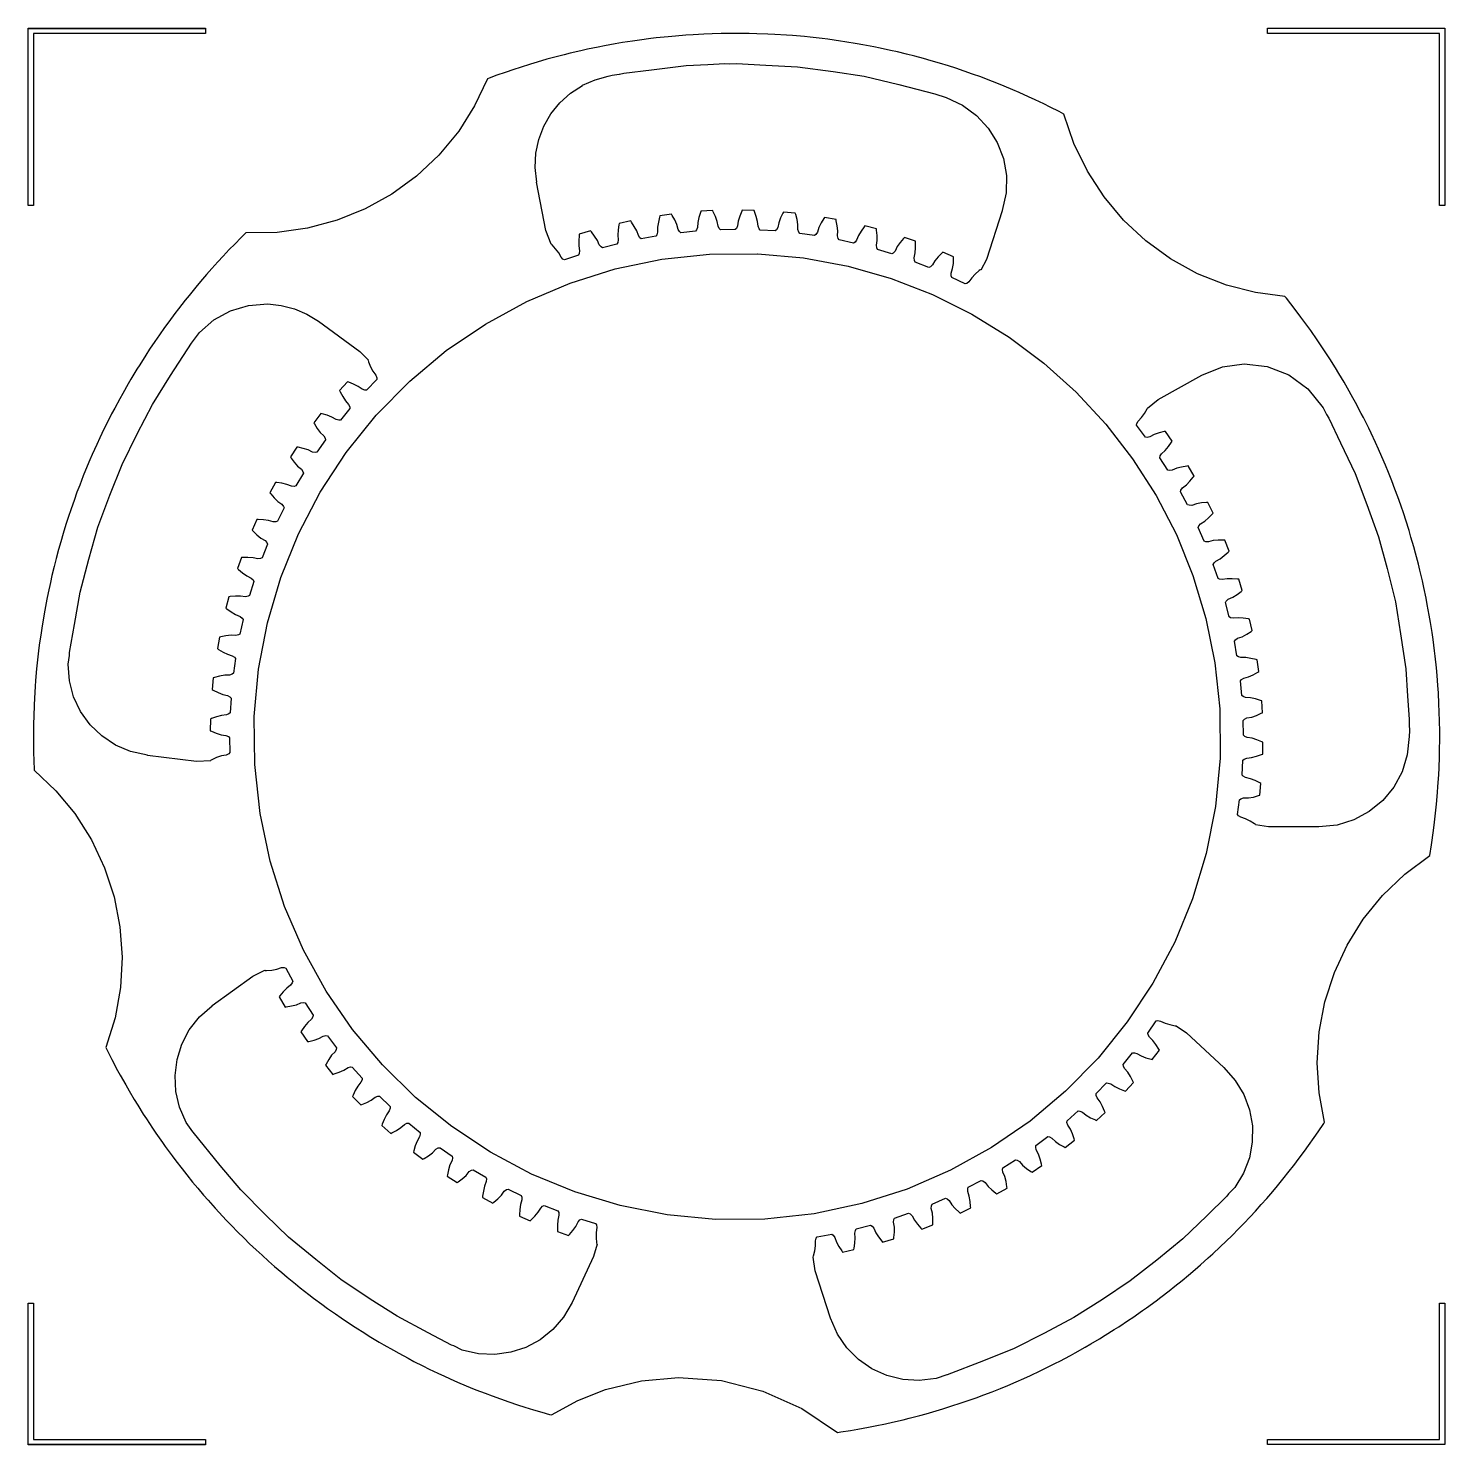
# Model space of a CAD drawing. Extents: x 0 to 6, y 0 to 6.
import ezdxf

# ---------------------------------------------------------------- set-up
doc = ezdxf.new("R2010")
doc.units = 0
doc.layers.add('Layer_1', color=7, linetype='CONTINUOUS')

msp = doc.modelspace()

# ---------------------------------------------------------------- linework, layer by layer
at = {"layer": 'Layer_1', "color": 7}
for points in [[(0.750012, 6.000109), (0.750012, 5.978819), (0.02125, 5.978819), (0.02125, 5.250097), (0, 5.250097), (0, 5.989443), (0, 6.000109), (0.750012, 6.000109), (0.750012, 6.000109)], [(0.750014, 6), (0.750014, 5.97871), (0.021252, 5.97871), (0.021252, 5.249989), (0.000003, 5.249989), (0.000003, 5.989334), (0.000003, 6), (0.750014, 6), (0.750014, 6)], [(5.999481, 6.000107), (5.999481, 5.250096), (5.978232, 5.250096), (5.978232, 5.978818), (5.249469, 5.978818), (5.249469, 6.000107), (5.999481, 6.000107), (5.999481, 6.000107)], [(0.02125, 0.600092), (0.02125, 0.021357), (0.750012, 0.021357), (0.750012, 0.000108), (0, 0.000108), (0, 0.600092), (0.02125, 0.600092), (0.02125, 0.600092)], [(5.999474, 0.600091), (5.999474, 0.000107), (5.249463, 0.000107), (5.249463, 0.021356), (5.978225, 0.021356), (5.978225, 0.600091), (5.999474, 0.600091), (5.999474, 0.600091)], [(0.021252, 0.599984), (0.021252, 0.021249), (0.750014, 0.021249), (0.750014, 0), (0.000003, 0), (0.000003, 0.599984), (0.021252, 0.599984), (0.021252, 0.599984)]]:
    msp.add_lwpolyline(points, close=True, dxfattribs=at)
for points in [[(3.012543, 5.978537), (2.974731, 5.978373), (2.934712, 5.977876), (2.896126, 5.976719), (2.861015, 5.975395), (2.815648, 5.972861), (2.784614, 5.970877), (2.741124, 5.967349), (2.709761, 5.964592), (2.659215, 5.95919), (2.637331, 5.956656), (2.588823, 5.950314), (2.559114, 5.946126), (2.517001, 5.939511), (2.486187, 5.934386), (2.440876, 5.926063), (2.413428, 5.920771), (2.368943, 5.911455), (2.340281, 5.905226), (2.29486, 5.894533), (2.269669, 5.888358), (2.224031, 5.876398), (2.196909, 5.869012), (2.155016, 5.856885), (2.126904, 5.848562), (2.08347, 5.834781), (2.056625, 5.826072), (2.01975, 5.813448), (1.984912, 5.801157), (1.952666, 5.78914), (1.944783, 5.786109), (1.890599, 5.671811), (1.823075, 5.56485), (1.738999, 5.463375), (1.644059, 5.374203), (1.539605, 5.297978), (1.426989, 5.235349), (1.30756, 5.186959), (1.182667, 5.153455), (1.053662, 5.135484), (0.921894, 5.13369), (0.901388, 5.113681), (0.874159, 5.086175), (0.851282, 5.062694), (0.82466, 5.034472), (0.80228, 5.010384), (0.777475, 4.982823), (0.754488, 4.956915), (0.728804, 4.926985), (0.709291, 4.903944), (0.680682, 4.868887), (0.66464, 4.848934), (0.635814, 4.811836), (0.62104, 4.792489), (0.594748, 4.756989), (0.577329, 4.733067), (0.555722, 4.702308), (0.536153, 4.674086), (0.513773, 4.640572), (0.497183, 4.615383), (0.471772, 4.575254), (0.460142, 4.556622), (0.434784, 4.514345), (0.422767, 4.494059), (0.399783, 4.453656), (0.387106, 4.430892), (0.365993, 4.391533), (0.352928, 4.366785), (0.333856, 4.32908), (0.320299, 4.301741), (0.302879, 4.26514), (0.289595, 4.236698), (0.270799, 4.194584), (0.261096, 4.172371), (0.24274, 4.12833), (0.23282, 4.104019), (0.217496, 4.064553), (0.206142, 4.034731), (0.193738, 4.000226), (0.181224, 3.964892), (0.169154, 3.928514), (0.159177, 3.897644), (0.147657, 3.859996), (0.137183, 3.824828), (0.128198, 3.792528), (0.118, 3.754826), (0.109238, 3.719988), (0.100032, 3.68223), (0.093307, 3.652464), (0.08366, 3.608203), (0.078479, 3.582238), (0.069439, 3.534946), (0.065251, 3.511079), (0.056705, 3.459483), (0.05384, 3.439917), (0.046398, 3.38678), (0.043478, 3.362912), (0.037689, 3.3122), (0.035265, 3.287395), (0.030799, 3.236959), (0.029036, 3.212318), (0.025892, 3.162709), (0.024515, 3.132613), (0.022807, 3.086699), (0.022088, 3.053955), (0.021532, 3.012725), (0.021814, 2.9748), (0.022313, 2.934781), (0.02347, 2.896199), (0.024794, 2.861084), (0.02502, 2.85684), (0.116574, 2.770258), (0.197107, 2.673342), (0.267682, 2.561935), (0.323177, 2.44399), (0.363393, 2.320995), (0.388134, 2.194437), (0.397204, 2.065802), (0.390404, 1.936578), (0.367538, 1.808252), (0.328409, 1.68231), (0.34478, 1.649293), (0.354093, 1.631324), (0.378294, 1.585516), (0.389261, 1.565509), (0.412359, 1.524223), (0.426746, 1.499473), (0.448574, 1.462541), (0.463234, 1.438729), (0.487102, 1.400474), (0.500553, 1.379747), (0.526294, 1.340612), (0.540626, 1.319722), (0.567747, 1.280586), (0.579871, 1.263718), (0.609417, 1.223205), (0.625128, 1.202422), (0.651587, 1.167861), (0.671153, 1.143223), (0.695904, 1.11252), (0.717951, 1.086172), (0.742095, 1.057619), (0.761388, 1.03557), (0.790878, 1.002385), (0.808573, 0.983093), (0.838062, 0.951399), (0.86215, 0.926429), (0.886514, 0.90146), (0.91402, 0.874228), (0.937501, 0.851355), (0.965722, 0.82473), (0.98981, 0.80235), (1.017372, 0.777545), (1.04328, 0.754561), (1.07321, 0.728872), (1.096251, 0.70936), (1.131308, 0.680754), (1.151261, 0.664712), (1.188359, 0.635884), (1.207705, 0.621111), (1.243204, 0.594818), (1.266961, 0.577565), (1.300585, 0.553864), (1.32484, 0.537052), (1.36078, 0.513071), (1.384812, 0.497253), (1.42494, 0.471842), (1.443573, 0.460211), (1.48585, 0.434856), (1.506136, 0.42284), (1.546539, 0.399853), (1.569303, 0.387174), (1.608662, 0.366065), (1.63341, 0.353001), (1.671115, 0.333928), (1.698453, 0.320367), (1.735055, 0.302949), (1.763497, 0.289665), (1.80561, 0.270869), (1.827824, 0.261168), (1.871865, 0.242813), (1.896175, 0.23289), (1.935642, 0.217565), (1.965461, 0.206211), (1.999969, 0.193808), (2.035303, 0.181296), (2.071681, 0.169226), (2.102551, 0.159247), (2.140196, 0.147726), (2.175364, 0.137253), (2.207667, 0.12827), (2.21621, 0.125953), (2.327185, 0.186552), (2.444635, 0.233386), (2.597651, 0.270715), (2.754526, 0.284758), (2.936084, 0.271337), (3.111339, 0.227218), (3.276447, 0.15373), (3.427561, 0.052203), (3.441009, 0.054077), (3.483122, 0.06069), (3.513935, 0.065817), (3.559246, 0.07414), (3.586698, 0.079432), (3.631179, 0.088748), (3.659844, 0.094976), (3.705262, 0.10567), (3.730453, 0.111842), (3.776094, 0.123806), (3.803213, 0.131191), (3.845107, 0.143319), (3.873218, 0.151641), (3.916656, 0.165422), (3.943497, 0.174132), (3.980375, 0.186752), (4.015213, 0.199046), (4.047457, 0.211063), (4.082624, 0.224457), (4.117792, 0.238512), (4.148935, 0.251246), (4.18449, 0.26646), (4.216956, 0.280682), (4.245342, 0.293689), (4.285638, 0.312542), (4.305758, 0.322351), (4.350902, 0.344788), (4.368872, 0.354102), (4.414676, 0.378302), (4.434685, 0.38927), (4.475971, 0.412366), (4.500723, 0.426754), (4.537654, 0.448581), (4.561465, 0.463243), (4.599997, 0.487277), (4.618573, 0.499347), (4.66074, 0.52713), (4.678599, 0.53931), (4.719609, 0.567753), (4.736477, 0.57988), (4.77699, 0.609425), (4.797773, 0.625134), (4.832334, 0.651592), (4.856971, 0.671161), (4.887675, 0.695912), (4.914023, 0.717959), (4.942576, 0.742104), (4.964625, 0.761396), (4.997809, 0.790886), (5.017102, 0.808578), (5.048795, 0.83807), (5.073766, 0.862158), (5.098735, 0.886522), (5.125966, 0.914028), (5.148841, 0.937508), (5.175465, 0.965731), (5.197842, 0.989819), (5.22265, 1.01738), (5.245634, 1.043289), (5.271322, 1.073218), (5.290835, 1.096258), (5.319441, 1.131317), (5.335483, 1.151269), (5.364312, 1.188368), (5.379083, 1.207714), (5.405378, 1.243212), (5.42263, 1.266969), (5.446331, 1.300593), (5.463143, 1.324847), (5.48712, 1.360788), (5.491145, 1.366904), (5.467884, 1.491001), (5.459671, 1.616992), (5.468062, 1.748603), (5.492496, 1.876638), (5.532257, 1.999779), (5.586632, 2.116706), (5.654906, 2.226101), (5.736365, 2.326645), (5.830292, 2.41702), (5.935975, 2.495906), (5.943417, 2.540717), (5.946284, 2.560287), (5.953724, 2.613423), (5.956648, 2.637291), (5.962434, 2.688003), (5.964861, 2.712808), (5.969325, 2.763244), (5.971089, 2.787885), (5.97423, 2.837494), (5.975607, 2.86759), (5.977371, 2.914111), (5.977871, 2.941947), (5.978591, 2.990069), (5.978308, 3.022922), (5.977704, 3.065419), (5.976544, 3.104005), (5.975224, 3.139119), (5.972686, 3.184483), (5.970702, 3.215516), (5.967175, 3.259007), (5.96442, 3.29037), (5.959018, 3.340919), (5.956481, 3.362802), (5.950143, 3.411308), (5.945955, 3.441018), (5.93934, 3.483131), (5.934211, 3.513944), (5.925889, 3.559255), (5.920597, 3.586703), (5.911281, 3.631187), (5.905053, 3.65985), (5.894359, 3.705271), (5.888187, 3.730462), (5.876226, 3.776103), (5.868838, 3.803222), (5.856713, 3.845115), (5.848387, 3.873227), (5.834606, 3.916664), (5.8259, 3.943506), (5.813277, 3.980384), (5.800982, 4.015218), (5.788969, 4.047465), (5.775575, 4.082633), (5.761517, 4.117801), (5.748784, 4.148944), (5.733571, 4.184498), (5.719351, 4.216965), (5.706339, 4.245351), (5.687491, 4.285647), (5.677677, 4.305766), (5.655244, 4.350911), (5.645927, 4.36888), (5.621729, 4.414684), (5.610759, 4.434694), (5.587662, 4.47598), (5.573278, 4.500731), (5.551447, 4.537663), (5.536786, 4.561474), (5.512919, 4.599729), (5.499468, 4.620455), (5.473727, 4.659591), (5.459395, 4.680481), (5.432277, 4.719617), (5.42015, 4.736485), (5.390603, 4.776998), (5.374896, 4.797781), (5.348436, 4.832342), (5.328868, 4.85698), (5.322639, 4.864699), (5.197661, 4.880923), (5.075523, 4.91199), (4.952956, 4.960636), (4.838745, 5.023433), (4.733924, 5.099293), (4.639527, 5.18713), (4.556586, 5.285857), (4.486135, 5.394387), (4.429206, 5.511633), (4.386834, 5.636508), (4.366604, 5.647202), (4.328901, 5.666274), (4.30156, 5.679835), (4.264962, 5.697254), (4.236516, 5.710538), (4.197436, 5.727954), (4.169821, 5.740027), (4.133881, 5.755019), (4.10246, 5.767863), (4.065199, 5.782361), (4.034552, 5.793991), (4.000045, 5.806392), (3.964713, 5.818905), (3.928333, 5.830976), (3.897466, 5.840953), (3.859817, 5.852476), (3.824649, 5.862946), (3.79235, 5.871932), (3.754644, 5.882129), (3.71981, 5.890895), (3.682051, 5.900098), (3.652285, 5.906823), (3.608022, 5.91647), (3.58206, 5.921651), (3.534765, 5.930691), (3.510898, 5.934882), (3.459304, 5.943425), (3.439736, 5.946292), (3.386599, 5.953732), (3.362731, 5.956655), (3.312018, 5.962441), (3.287214, 5.964868), (3.236777, 5.969333), (3.21214, 5.971097), (3.162531, 5.974238), (3.132598, 5.975615), (3.086461, 5.977325), (3.053831, 5.977986), (3.012654, 5.978535), (3.012541, 5.978535), (3.012543, 5.978537)], [(2.999865, 5.851097), (3.000035, 5.850986), (3.124611, 5.844481), (3.258227, 5.837482), (3.408653, 5.817086), (3.540009, 5.796913), (3.687568, 5.761635), (3.840363, 5.722223), (3.840363, 5.722166), (3.887658, 5.707118), (3.956759, 5.675017), (4.016517, 5.631263), (4.06598, 5.577712), (4.104194, 5.516217), (4.130207, 5.448634), (4.143065, 5.376815), (4.141817, 5.302616), (4.125509, 5.227891), (4.125509, 5.227614), (4.058481, 5.021349), (4.034611, 4.975765), (4.032077, 4.977142), (4.027832, 4.97356), (4.011076, 4.958953), (3.996029, 4.943518), (3.983955, 4.926429), (3.975026, 4.919374), (3.968136, 4.917116), (3.911802, 4.944565), (3.909321, 4.9514), (3.909434, 4.962757), (3.915386, 4.982764), (3.918253, 5.004153), (3.91941, 5.026367), (3.91958, 5.031879), (3.873829, 5.051998), (3.869914, 5.048084), (3.854316, 5.032209), (3.840478, 5.015617), (3.829785, 4.997702), (3.821461, 4.989929), (3.814793, 4.987118), (3.756418, 5.010049), (3.753443, 5.016664), (3.752619, 5.027964), (3.757027, 5.048471), (3.758184, 5.070021), (3.758268, 5.092235), (3.758381, 5.097803), (3.711197, 5.114228), (3.707505, 5.11004), (3.693338, 5.093008), (3.680771, 5.075369), (3.671565, 5.056627), (3.663849, 5.048251), (3.657399, 5.044886), (3.597428, 5.063189), (3.593954, 5.069581), (3.592246, 5.080827), (3.594947, 5.101441), (3.59506, 5.123104), (3.592743, 5.145152), (3.59208, 5.15072), (3.543684, 5.163397), (3.540377, 5.158932), (3.527533, 5.140853), (3.516452, 5.122277), (3.508737, 5.102875), (3.501735, 5.093945), (3.495506, 5.090087), (3.434323, 5.103591), (3.430352, 5.10971), (3.427708, 5.12079), (3.428865, 5.141624), (3.42666, 5.163123), (3.422582, 5.184951), (3.421479, 5.190409), (3.37231, 5.199228), (3.369332, 5.194487), (3.357923, 5.175414), (3.348333, 5.156068), (3.342158, 5.136168), (3.335876, 5.126689), (3.329977, 5.122388), (3.267911, 5.131097), (3.263499, 5.136775), (3.260028, 5.147632), (3.260141, 5.168525), (3.256282, 5.189745), (3.250495, 5.211189), (3.248951, 5.21659), (3.199231, 5.221552), (3.196641, 5.216534), (3.186774, 5.196747), (3.178725, 5.176628), (3.17415, 5.156288), (3.168585, 5.146365), (3.163126, 5.141624), (3.100564, 5.145375), (3.095659, 5.15072), (3.091358, 5.161303), (3.089207, 5.18203), (3.083695, 5.20292), (3.076256, 5.223866), (3.074272, 5.229048), (3.024276, 5.230151), (3.022125, 5.22497), (3.013857, 5.20441), (3.007408, 5.183737), (3.004376, 5.163067), (2.999691, 5.15276), (2.994564, 5.147579), (2.931891, 5.146532), (2.926599, 5.151547), (2.921474, 5.16169), (2.917726, 5.182196), (2.91056, 5.202589), (2.901521, 5.222876), (2.899151, 5.227891), (2.849265, 5.225023), (2.849265, 5.224803), (2.847502, 5.219511), (2.840833, 5.198345), (2.836091, 5.177235), (2.834714, 5.156452), (2.830799, 5.145758), (2.826114, 5.140193), (2.763715, 5.134128), (2.758039, 5.138703), (2.752141, 5.148349), (2.746739, 5.168579), (2.73803, 5.188368), (2.727447, 5.207828), (2.72469, 5.212732), (2.67519, 5.205897), (2.673813, 5.200495), (2.668852, 5.178832), (2.665764, 5.157502), (2.665649, 5.136609), (2.662564, 5.125639), (2.658263, 5.119743), (2.596583, 5.108827), (2.590575, 5.112908), (2.58396, 5.122111), (2.577014, 5.141847), (2.566707, 5.160863), (2.554633, 5.179382), (2.551549, 5.18407), (2.502654, 5.17343), (2.501771, 5.167918), (2.49852, 5.145925), (2.497086, 5.124428), (2.499013, 5.103592), (2.49681, 5.092401), (2.493061, 5.086229), (2.432372, 5.070518), (2.426034, 5.074102), (2.418702, 5.082755), (2.410269, 5.101828), (2.398582, 5.119963), (2.385024, 5.137602), (2.38155, 5.141957), (2.333705, 5.127513), (2.333206, 5.121947), (2.331666, 5.099844), (2.33155, 5.07818), (2.335134, 5.057674), (2.333811, 5.046374), (2.33056, 5.039815), (2.271304, 5.019365), (2.264745, 5.022506), (2.256753, 5.030555), (2.24683, 5.048911), (2.233655, 5.06611), (2.218828, 5.082591), (2.215023, 5.08667), (2.214304, 5.086393), (2.192697, 5.143774), (2.153011, 5.347835), (2.15329, 5.347945), (2.15329, 5.348165), (2.1464, 5.409825), (2.149424, 5.470601), (2.161866, 5.529454), (2.183233, 5.585344), (2.213032, 5.637233), (2.250767, 5.68408), (2.295944, 5.724846), (2.34807, 5.758492), (2.34807, 5.758655), (2.400485, 5.781856), (2.455778, 5.796967), (2.473086, 5.801596), (2.50241, 5.80562), (2.50467, 5.806117), (2.522032, 5.810415), (2.639112, 5.824416), (2.786232, 5.842002), (2.877844, 5.846797), (2.950107, 5.850598), (2.950107, 5.850655), (2.968793, 5.849994), (2.999883, 5.851095), (2.999865, 5.851097)], [(3.089326, 5.045109), (3.089411, 5.045109), (3.283851, 5.027649), (3.472645, 4.992543), (3.654942, 4.94063), (3.829891, 4.872747), (3.996641, 4.789733), (4.154342, 4.692425), (4.302142, 4.581662), (4.439191, 4.458281), (4.564639, 4.323121), (4.677633, 4.177019), (4.777324, 4.020814), (4.86286, 3.855343), (4.933391, 3.681445), (4.988066, 3.499958), (5.026035, 3.311718), (5.046445, 3.117566), (5.04794, 2.907989), (5.028667, 2.703271), (4.989595, 2.504499), (4.931692, 2.312759), (4.855927, 2.129139), (4.763267, 1.954724), (4.65468, 1.790601), (4.531135, 1.637856), (4.3936, 1.497577), (4.243042, 1.37085), (4.080431, 1.258761), (3.906733, 1.162397), (3.722918, 1.082845), (3.529952, 1.02119), (3.328805, 0.97852), (3.120445, 0.955921), (2.910867, 0.95442), (2.706149, 0.973687), (2.507375, 1.012754), (2.315634, 1.070651), (2.132011, 1.146411), (1.957593, 1.239067), (1.793466, 1.347649), (1.640718, 1.47119), (1.500435, 1.608722), (1.373704, 1.759276), (1.26161, 1.921885), (1.165241, 2.095581), (1.085684, 2.279394), (1.024024, 2.472358), (0.981348, 2.673505), (0.958744, 2.881865), (0.957095, 3.084452), (0.975276, 3.284749), (1.012809, 3.481385), (1.069216, 3.672987), (1.144021, 3.858183), (1.236743, 4.0356), (1.346907, 4.203867), (1.474033, 4.36161), (1.61612, 4.506025), (1.770609, 4.634799), (1.936193, 4.747299), (2.111563, 4.842894), (2.295412, 4.92095), (2.48643, 4.980836), (2.68331, 5.021919), (2.884744, 5.043566), (3.089355, 5.045109), (3.089326, 5.045109)], [(1.014333, 4.832672), (1.014333, 4.832562), (1.071548, 4.826611), (1.126923, 4.812256), (1.17954, 4.789808), (1.228481, 4.759579), (1.228763, 4.759416), (1.404492, 4.631699), (1.441147, 4.594217), (1.439053, 4.592233), (1.441147, 4.587051), (1.449802, 4.566599), (1.459889, 4.547473), (1.472346, 4.530771), (1.476314, 4.520077), (1.476201, 4.512802), (1.43271, 4.467711), (1.425435, 4.467821), (1.414631, 4.471405), (1.397486, 4.483256), (1.37803, 4.492572), (1.357249, 4.500511), (1.352012, 4.502438), (1.318775, 4.46512), (1.321309, 4.460161), (1.331562, 4.440482), (1.343028, 4.422126), (1.356807, 4.406471), (1.361604, 4.396165), (1.362104, 4.388889), (1.322307, 4.340491), (1.315031, 4.339831), (1.304061, 4.342531), (1.285982, 4.353005), (1.265806, 4.360777), (1.244476, 4.367059), (1.239128, 4.36855), (1.208922, 4.328751), (1.211843, 4.323956), (1.223583, 4.305103), (1.236483, 4.287795), (1.251422, 4.273243), (1.256987, 4.263377), (1.25809, 4.256155), (1.222262, 4.204782), (1.215096, 4.203461), (1.203906, 4.205278), (1.185054, 4.214318), (1.164328, 4.220493), (1.142611, 4.225121), (1.137152, 4.226171), (1.110144, 4.184112), (1.113395, 4.179537), (1.126625, 4.161732), (1.140847, 4.145473), (1.156888, 4.132078), (1.163227, 4.122706), (1.164991, 4.115597), (1.13324, 4.061577), (1.126185, 4.059649), (1.114885, 4.06064), (1.095426, 4.068136), (1.074259, 4.072657), (1.052266, 4.075524), (1.046701, 4.076238), (1.023052, 4.032144), (1.026691, 4.027899), (1.041242, 4.011087), (1.05673, 3.996039), (1.073762, 3.983966), (1.080818, 3.975093), (1.083135, 3.968147), (1.055739, 3.911813), (1.048848, 3.909386), (1.037494, 3.909499), (1.017484, 3.915453), (0.996041, 3.918264), (0.973883, 3.919478), (0.968315, 3.919647), (0.948252, 3.873842), (0.952111, 3.869928), (0.967985, 3.854329), (0.984631, 3.840549), (1.002546, 3.829855), (1.010318, 3.821533), (1.013075, 3.814807), (0.990198, 3.756489), (0.983529, 3.753511), (0.972229, 3.752684), (0.951832, 3.757039), (0.930225, 3.758196), (0.908012, 3.758309), (0.90239, 3.758309), (0.886018, 3.711127), (0.890207, 3.707433), (0.907241, 3.693212), (0.92488, 3.680698), (0.943567, 3.671438), (0.951943, 3.663832), (0.955307, 3.657327), (0.937061, 3.597355), (0.930666, 3.593883), (0.919422, 3.592173), (0.898752, 3.594931), (0.877089, 3.594987), (0.855039, 3.592726), (0.849527, 3.592066), (0.836796, 3.543671), (0.841314, 3.540363), (0.859393, 3.527519), (0.87797, 3.516439), (0.897318, 3.508723), (0.906248, 3.501667), (0.910163, 3.495493), (0.896602, 3.434253), (0.890483, 3.430285), (0.87946, 3.427748), (0.858623, 3.428851), (0.837126, 3.426591), (0.815297, 3.422513), (0.809841, 3.421466), (0.800965, 3.37224), (0.805761, 3.369319), (0.824779, 3.357856), (0.844125, 3.348263), (0.864081, 3.34209), (0.873504, 3.335805), (0.877806, 3.329964), (0.869207, 3.267897), (0.863418, 3.263432), (0.852614, 3.259958), (0.831668, 3.260071), (0.810447, 3.256159), (0.789005, 3.250371), (0.783657, 3.248827), (0.778698, 3.199108), (0.783657, 3.196517), (0.803502, 3.186651), (0.823565, 3.178658), (0.843962, 3.174027), (0.853882, 3.168516), (0.858677, 3.162947), (0.854875, 3.100441), (0.849527, 3.095533), (0.838944, 3.091235), (0.81822, 3.089084), (0.797327, 3.083518), (0.776381, 3.076133), (0.771199, 3.074146), (0.770152, 3.024207), (0.775281, 3.022056), (0.79584, 3.013734), (0.81651, 3.007339), (0.83718, 3.004308), (0.847433, 2.999569), (0.852614, 2.994441), (0.853718, 2.931768), (0.8487, 2.926476), (0.83856, 2.921405), (0.818054, 2.917657), (0.797604, 2.910438), (0.777374, 2.901395), (0.772303, 2.899081), (0.772415, 2.897594), (0.711946, 2.894783), (0.504634, 2.920248), (0.504634, 2.920361), (0.504352, 2.920474), (0.433448, 2.936055), (0.368616, 2.963779), (0.31095, 3.002243), (0.261542, 3.050044), (0.221488, 3.105777), (0.19188, 3.16804), (0.173814, 3.235429), (0.168383, 3.306542), (0.174335, 3.34364), (0.174052, 3.355987), (0.195109, 3.474332), (0.21953, 3.611531), (0.256682, 3.751979), (0.294714, 3.886255), (0.345866, 4.022627), (0.397019, 4.152108), (0.461346, 4.282413), (0.525343, 4.406492), (0.601961, 4.529027), (0.691259, 4.6665), (0.694733, 4.671405), (0.695221, 4.672179), (0.695221, 4.672235), (0.724714, 4.712201), (0.785861, 4.764851), (0.85613, 4.803286), (0.933093, 4.826302), (1.014322, 4.832696), (1.014333, 4.832672)], [(5.149496, 4.578342), (5.247716, 4.567348), (5.33972, 4.531732), (5.420438, 4.47298), (5.484799, 4.392581), (5.498799, 4.364415), (5.508722, 4.349036), (5.558385, 4.244747), (5.620728, 4.113886), (5.670337, 3.982865), (5.719232, 3.846548), (5.755336, 3.711996), (5.790614, 3.570445), (5.812882, 3.434295), (5.834378, 3.286459), (5.84237, 3.171419), (5.849206, 3.073412), (5.848659, 3.051421), (5.850092, 3.023693), (5.849099, 3.000046), (5.841324, 2.922905), (5.819022, 2.851055), (5.783732, 2.786037), (5.736993, 2.729388), (5.680344, 2.682649), (5.615326, 2.647359), (5.543476, 2.625056), (5.466336, 2.617282), (5.466053, 2.617282), (5.253393, 2.617282), (5.198823, 2.626544), (5.199049, 2.627701), (5.194253, 2.630622), (5.175237, 2.642033), (5.155835, 2.651622), (5.135878, 2.657798), (5.126456, 2.66408), (5.122154, 2.669978), (5.130807, 2.732045), (5.136595, 2.736509), (5.147399, 2.739927), (5.168292, 2.739814), (5.189512, 2.743729), (5.210955, 2.74946), (5.216357, 2.751004), (5.221319, 2.800723), (5.216357, 2.803314), (5.196457, 2.813181), (5.176395, 2.82123), (5.156054, 2.825861), (5.146132, 2.831373), (5.141391, 2.836828), (5.145141, 2.899391), (5.150543, 2.904299), (5.161016, 2.908597), (5.181797, 2.910748), (5.202687, 2.916259), (5.22358, 2.923702), (5.228814, 2.925686), (5.229862, 2.975681), (5.224736, 2.977829), (5.204176, 2.986098), (5.183504, 2.992547), (5.162833, 2.995578), (5.152527, 3.000319), (5.147345, 3.005391), (5.146298, 3.068064), (5.151313, 3.073356), (5.161456, 3.078481), (5.181959, 3.082229), (5.202356, 3.089451), (5.222642, 3.098437), (5.227711, 3.100807), (5.224846, 3.150747), (5.219498, 3.152454), (5.198331, 3.159126), (5.177221, 3.163921), (5.156438, 3.165298), (5.145801, 3.169212), (5.140179, 3.173897), (5.134171, 3.23624), (5.138689, 3.241972), (5.148446, 3.247814), (5.168622, 3.253216), (5.188355, 3.261925), (5.207868, 3.272565), (5.212719, 3.275319), (5.20594, 3.324818), (5.200539, 3.326142), (5.178875, 3.331104), (5.157488, 3.334245), (5.136595, 3.334301), (5.125682, 3.337389), (5.119784, 3.341633), (5.108816, 3.403313), (5.112894, 3.409375), (5.122154, 3.41599), (5.141833, 3.422882), (5.16085, 3.433189), (5.179481, 3.44526), (5.184056, 3.448404), (5.173417, 3.497239), (5.167905, 3.498176), (5.145968, 3.50143), (5.124414, 3.502861), (5.103634, 3.500877), (5.092498, 3.503084), (5.086269, 3.506885), (5.070505, 3.567574), (5.074088, 3.57386), (5.082741, 3.581189), (5.10187, 3.589624), (5.120003, 3.601365), (5.137642, 3.614923), (5.141997, 3.618397), (5.127612, 3.666242), (5.121987, 3.666682), (5.09983, 3.668226), (5.078223, 3.668339), (5.057661, 3.664811), (5.046363, 3.666078), (5.039858, 3.669332), (5.019408, 3.728588), (5.022495, 3.735203), (5.030598, 3.743196), (5.048953, 3.753116), (5.06615, 3.76629), (5.082631, 3.781064), (5.086656, 3.784866), (5.06852, 3.8315), (5.062955, 3.831613), (5.040739, 3.831726), (5.019241, 3.829742), (4.998959, 3.82467), (4.987602, 3.825111), (4.980877, 3.827812), (4.955851, 3.885303), (4.958389, 3.892085), (4.965884, 3.900628), (4.983357, 3.911981), (4.999454, 3.926426), (5.014777, 3.942521), (5.018524, 3.946655), (4.996751, 3.99169), (4.991185, 3.99169), (4.969082, 3.989649), (4.947749, 3.986011), (4.928016, 3.979342), (4.916606, 3.979455), (4.909716, 3.981603), (4.880225, 4.036947), (4.882265, 4.043946), (4.88899, 4.053042), (4.905582, 4.065776), (4.920464, 4.081374), (4.934412, 4.098626), (4.937883, 4.103037), (4.912691, 4.146198), (4.907126, 4.145424), (4.885242, 4.141677), (4.864296, 4.136385), (4.845114, 4.128172), (4.833813, 4.126795), (4.826757, 4.128449), (4.793024, 4.181255), (4.794511, 4.188421), (4.800521, 4.198067), (4.816065, 4.212012), (4.829679, 4.228714), (4.842247, 4.247069), (4.845334, 4.251754), (4.816782, 4.29282), (4.811323, 4.291497), (4.789773, 4.286095), (4.769376, 4.27915), (4.750801, 4.269503), (4.739721, 4.267243), (4.732501, 4.26829), (4.694743, 4.318285), (4.695683, 4.325561), (4.700919, 4.33565), (4.715306, 4.350752), (4.727597, 4.368558), (4.738677, 4.387794), (4.740771, 4.391542), (4.785365, 4.427206), (4.971237, 4.530229), (4.971519, 4.530392), (5.05907, 4.565712), (5.149509, 4.57835), (5.149496, 4.578342)], [(1.071988, 2.020867), (1.083345, 2.020811), (1.090291, 2.01855), (1.119724, 1.963263), (1.11774, 1.956264), (1.111017, 1.947111), (1.094426, 1.93449), (1.079488, 1.918779), (1.06554, 1.901527), (1.062122, 1.897172), (1.087314, 1.853958), (1.092825, 1.854841), (1.114709, 1.858478), (1.135711, 1.863827), (1.154838, 1.872093), (1.166139, 1.873416), (1.173248, 1.871709), (1.206927, 1.818902), (1.20544, 1.81179), (1.199484, 1.802143), (1.18394, 1.788199), (1.170272, 1.771387), (1.157758, 1.753142), (1.154671, 1.748457), (1.18317, 1.707447), (1.188628, 1.708658), (1.210178, 1.71406), (1.230628, 1.721005), (1.24915, 1.730762), (1.26023, 1.732969), (1.26745, 1.731809), (1.305208, 1.681816), (1.304268, 1.674648), (1.299086, 1.664562), (1.284645, 1.649459), (1.272408, 1.631601), (1.261274, 1.612418), (1.258573, 1.60751), (1.290266, 1.568815), (1.295558, 1.570578), (1.316561, 1.57758), (1.336458, 1.586123), (1.354153, 1.59726), (1.365067, 1.600344), (1.372343, 1.59974), (1.413849, 1.552832), (1.413466, 1.545557), (1.409057, 1.535029), (1.395826, 1.518878), (1.385023, 1.500192), (1.375543, 1.480182), (1.373173, 1.47511), (1.407791, 1.439006), (1.412915, 1.441046), (1.433365, 1.449813), (1.452494, 1.459842), (1.46925, 1.4723), (1.47989, 1.476268), (1.487166, 1.476155), (1.532309, 1.432665), (1.532196, 1.42539), (1.528612, 1.414586), (1.516761, 1.397444), (1.507445, 1.377931), (1.499509, 1.357204), (1.497579, 1.351969), (1.534898, 1.31873), (1.539913, 1.32121), (1.559591, 1.331517), (1.577838, 1.343037), (1.593546, 1.356764), (1.603852, 1.361559), (1.611131, 1.362059), (1.659527, 1.322207), (1.66019, 1.314984), (1.657489, 1.303961), (1.647016, 1.285935), (1.639244, 1.265705), (1.632961, 1.244429), (1.631473, 1.239083), (1.67127, 1.208821), (1.676065, 1.211742), (1.694864, 1.223539), (1.71217, 1.236436), (1.726777, 1.251375), (1.736644, 1.256943), (1.743866, 1.258043), (1.795239, 1.222215), (1.796562, 1.215049), (1.794742, 1.203806), (1.785702, 1.185007), (1.77953, 1.164283), (1.774953, 1.142564), (1.773852, 1.137052), (1.815908, 1.110096), (1.820483, 1.113351), (1.838289, 1.126579), (1.85455, 1.1408), (1.867944, 1.156842), (1.877315, 1.16318), (1.884427, 1.164944), (1.938443, 1.133194), (1.940374, 1.126138), (1.939434, 1.114838), (1.931882, 1.095325), (1.927417, 1.074215), (1.924497, 1.052222), (1.923834, 1.046653), (1.967931, 1.023006), (1.972176, 1.026644), (1.988935, 1.041195), (2.003982, 1.056686), (2.016053, 1.073718), (2.024929, 1.080828), (2.031874, 1.083088), (2.088209, 1.055693), (2.090687, 1.048803), (2.090571, 1.037446), (2.084675, 1.017437), (2.081809, 0.995996), (2.080595, 0.973837), (2.080375, 0.968269), (2.126181, 0.948151), (2.13015, 0.952063), (2.145694, 0.967994), (2.159529, 0.98453), (2.170223, 1.002499), (2.178546, 1.010218), (2.185217, 1.013029), (2.243589, 0.990152), (2.246567, 0.983483), (2.247392, 0.97213), (2.242981, 0.951789), (2.241824, 0.93018), (2.241728, 0.907966), (2.241624, 0.902401), (2.288806, 0.885973), (2.2925, 0.890164), (2.306722, 0.907196), (2.319235, 0.924834), (2.328495, 0.943574), (2.336158, 0.9519), (2.342606, 0.955207), (2.402578, 0.936962), (2.406049, 0.930623), (2.40776, 0.919377), (2.405002, 0.898653), (2.404906, 0.877043), (2.40722, 0.854939), (2.407824, 0.849428), (2.408925, 0.849145), (2.394484, 0.796671), (2.303975, 0.602534), (2.303695, 0.602421), (2.303695, 0.602139), (2.267362, 0.54007), (2.221526, 0.48736), (2.167811, 0.444595), (2.107842, 0.412358), (2.043244, 0.391235), (1.975641, 0.38181), (1.906658, 0.384669), (1.837919, 0.400395), (1.803081, 0.418144), (1.792775, 0.421174), (1.693997, 0.473651), (1.561872, 0.54382), (1.447825, 0.61702), (1.323857, 0.699703), (1.217747, 0.783873), (1.101936, 0.879123), (1.005199, 0.973106), (0.899807, 1.078995), (0.811942, 1.183285), (0.69784, 1.324229), (0.697177, 1.325443), (0.669007, 1.364745), (0.640664, 1.429161), (0.624858, 1.496247), (0.621329, 1.564304), (0.629814, 1.631632), (0.65005, 1.696533), (0.681776, 1.757308), (0.724729, 1.812257), (0.778646, 1.859681), (0.778928, 1.85985), (0.950685, 1.984646), (1.002168, 2.010168), (1.003108, 2.008183), (1.008677, 2.00857), (1.030837, 2.010554), (1.052114, 2.014136), (1.0719, 2.020861), (1.071988, 2.020867)], [(4.784922, 1.796522), (4.796165, 1.794705), (4.814907, 1.785663), (4.835687, 1.77949), (4.85735, 1.774916), (4.862202, 1.773869), (4.906463, 1.74471), (5.064386, 1.597534), (5.064386, 1.597252), (5.064668, 1.597139), (5.112731, 1.543061), (5.14882, 1.482767), (5.172879, 1.418017), (5.184849, 1.350568), (5.184673, 1.282181), (5.172294, 1.214613), (5.147654, 1.149624), (5.110696, 1.088972), (5.083961, 1.062237), (5.077072, 1.052427), (4.991632, 0.969965), (4.889933, 0.871848), (4.779745, 0.781779), (4.667683, 0.69342), (4.549779, 0.615313), (4.428565, 0.538089), (4.305093, 0.472988), (4.175228, 0.407394), (4.045857, 0.354917), (3.892675, 0.295663), (3.891185, 0.29538), (3.84538, 0.280496), (3.773955, 0.271372), (3.703704, 0.275612), (3.636251, 0.292391), (3.573219, 0.320886), (3.516233, 0.360273), (3.466918, 0.409728), (3.426896, 0.468426), (3.397793, 0.535544), (3.397793, 0.535826), (3.332639, 0.736302), (3.324206, 0.793851), (3.324926, 0.793964), (3.326303, 0.799419), (3.331265, 0.821029), (3.334405, 0.842416), (3.33449, 0.863306), (3.337575, 0.87422), (3.341766, 0.880175), (3.403502, 0.891141), (3.40951, 0.887007), (3.416179, 0.877747), (3.423015, 0.858071), (3.433321, 0.839108), (3.445449, 0.820476), (3.448536, 0.815848), (3.497372, 0.826485), (3.498311, 0.831996), (3.501565, 0.853936), (3.502943, 0.875543), (3.501069, 0.89627), (3.503273, 0.90746), (3.506967, 0.913689), (3.567657, 0.929397), (3.574049, 0.925812), (3.581327, 0.91716), (3.58976, 0.898034), (3.601554, 0.879898), (3.615061, 0.862259), (3.618532, 0.857904), (3.666378, 0.872345), (3.666877, 0.877967), (3.668421, 0.900128), (3.668534, 0.921681), (3.664949, 0.942294), (3.666273, 0.953541), (3.669581, 0.960044), (3.728783, 0.980493), (3.735395, 0.977409), (3.743388, 0.96936), (3.753254, 0.951004), (3.766428, 0.933806), (3.781256, 0.917326), (3.78506, 0.913246), (3.831693, 0.931381), (3.831805, 0.936949), (3.83189, 0.959163), (3.829906, 0.98066), (3.824834, 1.000946), (3.825275, 1.012299), (3.827975, 1.019025), (3.885467, 1.04405), (3.892249, 1.041516), (3.900849, 1.034073), (3.912149, 1.016544), (3.926644, 1.000449), (3.942738, 0.985181), (3.94682, 0.981431), (3.991854, 1.003204), (3.991414, 1.008716), (3.98943, 1.030819), (3.985848, 1.052153), (3.979123, 1.071885), (3.979236, 1.083296), (3.98144, 1.090241), (4.036784, 1.119677), (4.043729, 1.117636), (4.052932, 1.110911), (4.065613, 1.094319), (4.081212, 1.079438), (4.09852, 1.065492), (4.102874, 1.062019), (4.146035, 1.087264), (4.145211, 1.092778), (4.141516, 1.114661), (4.136225, 1.135661), (4.128013, 1.154788), (4.126636, 1.166088), (4.128289, 1.1732), (4.181096, 1.206877), (4.188261, 1.205444), (4.197908, 1.199381), (4.211852, 1.183893), (4.228608, 1.170223), (4.24691, 1.157655), (4.251538, 1.154568), (4.292661, 1.18312), (4.291394, 1.188579), (4.285936, 1.210132), (4.27899, 1.230526), (4.269345, 1.249047), (4.267084, 1.260181), (4.268188, 1.267403), (4.318183, 1.305162), (4.325403, 1.304222), (4.335492, 1.298986), (4.350593, 1.284599), (4.368399, 1.272308), (4.387635, 1.261228), (4.392486, 1.258527), (4.431236, 1.290166), (4.429528, 1.295515), (4.422416, 1.316569), (4.41393, 1.336415), (4.402793, 1.354053), (4.399706, 1.36502), (4.40031, 1.372243), (4.447164, 1.413805), (4.454493, 1.413365), (4.464967, 1.408956), (4.481118, 1.395782), (4.499861, 1.384979), (4.519871, 1.375443), (4.524995, 1.373128), (4.561044, 1.407743), (4.55895, 1.412871), (4.550241, 1.433264), (4.540211, 1.452447), (4.527697, 1.469149), (4.523729, 1.479842), (4.523842, 1.487065), (4.567332, 1.532209), (4.574608, 1.532124), (4.585412, 1.528542), (4.602553, 1.51669), (4.622069, 1.507376), (4.642849, 1.499384), (4.648084, 1.49751), (4.681325, 1.534826), (4.678844, 1.539844), (4.668534, 1.559466), (4.657014, 1.577766), (4.643289, 1.593474), (4.638494, 1.603783), (4.637939, 1.61106), (4.677793, 1.659455), (4.685013, 1.660118), (4.696092, 1.657417), (4.714119, 1.646943), (4.734292, 1.639171), (4.755569, 1.632832), (4.76097, 1.631399), (4.791176, 1.671198), (4.788312, 1.675992), (4.776514, 1.694733), (4.763617, 1.712097), (4.748623, 1.726648), (4.743111, 1.736571), (4.741954, 1.743791), (4.777839, 1.79511), (4.785005, 1.796487), (4.784922, 1.796522)]]:
    msp.add_lwpolyline(points, dxfattribs=at)

doc.saveas('drawing.dxf')
